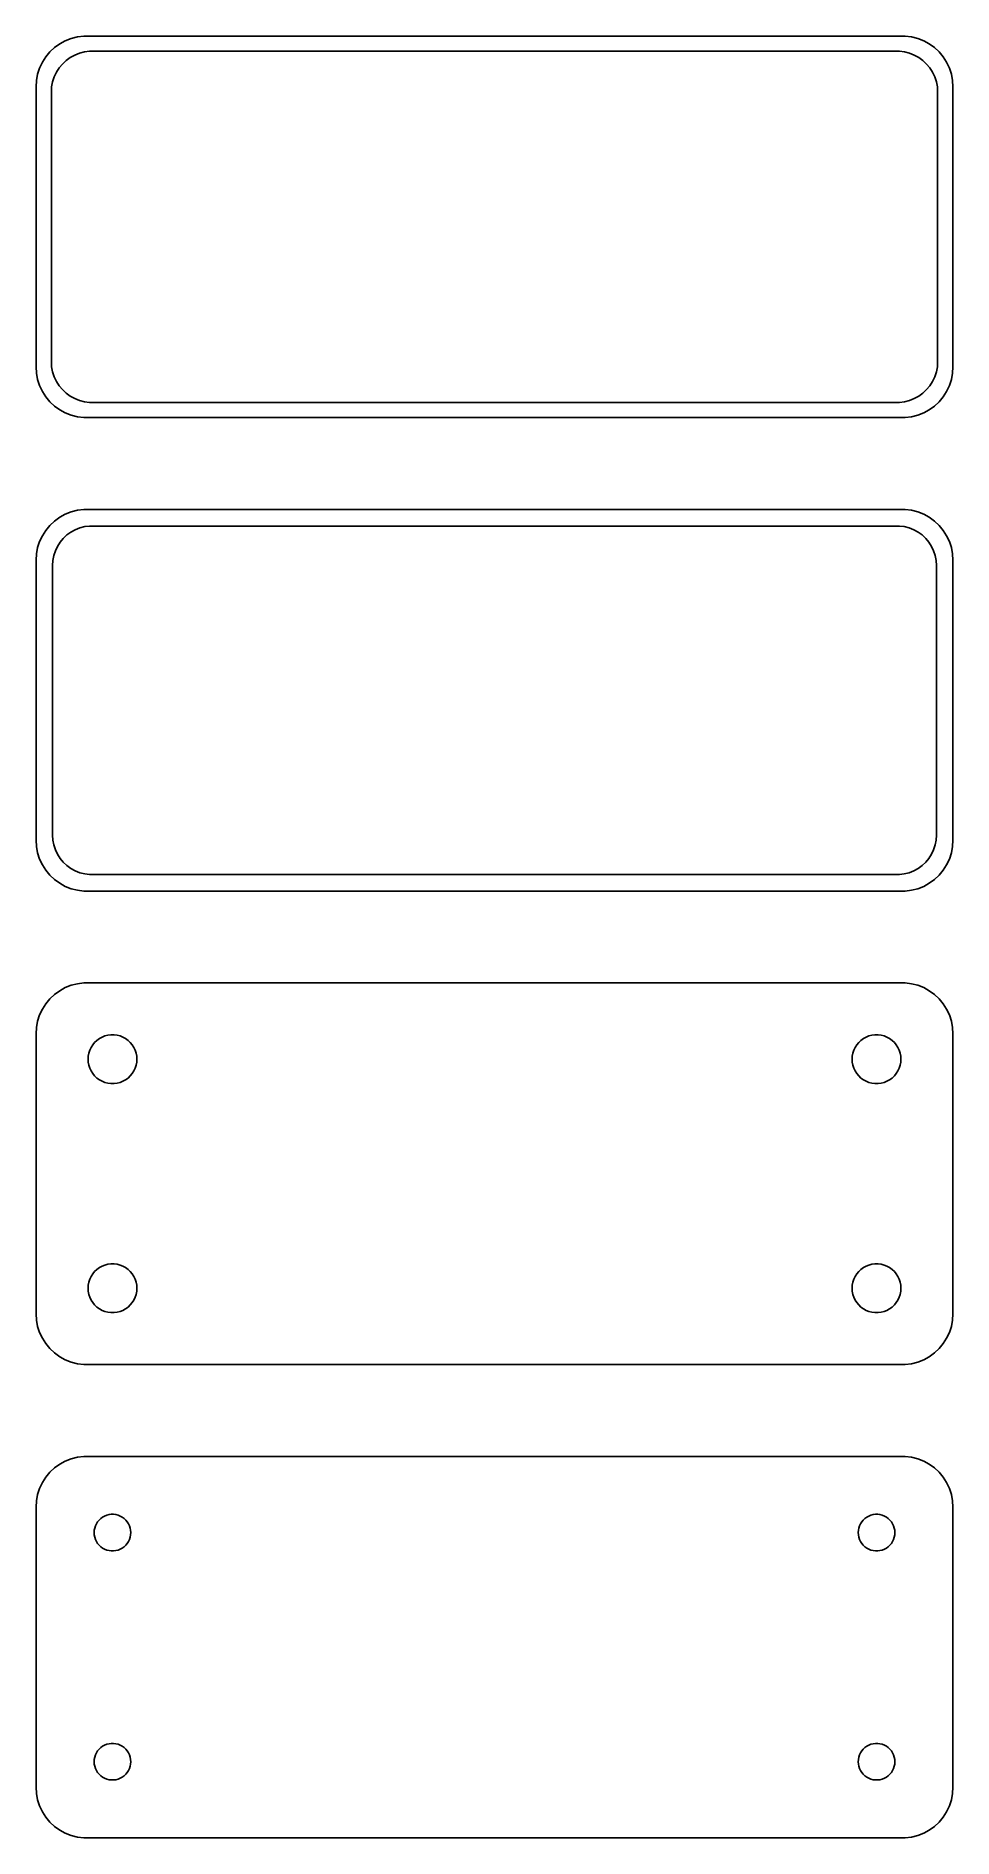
# Model space of a CAD drawing. Header units: metres. Extents: x -45 to 45, y 121 to 298.
import ezdxf

# ---------------------------------------------------------------- set-up
doc = ezdxf.new("R2010")
doc.units = ezdxf.units.M

msp = doc.modelspace()

# ---------------------------------------------------------------- linework, layer by layer
for p, q in [((-41.5451, 297.505), (-42.1289, 297.274)), ((-40.9369, 297.661), (-41.5451, 297.505)), ((-40.3139, 297.74), (-40.9369, 297.661)), ((40.3139, 297.74), (-40.3139, 297.74)), ((40.9369, 297.661), (40.3139, 297.74)), ((41.5451, 297.505), (40.9369, 297.661)), ((42.1289, 297.274), (41.5451, 297.505)), ((-44.0451, 295.689), (-44.3815, 295.159)), ((-43.6448, 296.173), (-44.0451, 295.689)), ((-43.1871, 296.603), (-43.6448, 296.173)), ((-42.6791, 296.972), (-43.1871, 296.603)), ((-42.1289, 297.274), (-42.6791, 296.972)), ((-42.0497, 295.332), (-41.6433, 295.627)), ((-41.6433, 295.627), (-41.2031, 295.869)), ((-41.2031, 295.869), (-40.7361, 296.054)), ((-40.7361, 296.054), (-40.2495, 296.179)), ((-40.2495, 296.179), (-39.7512, 296.242)), ((-39.7512, 296.242), (39.7512, 296.242)), ((39.7512, 296.242), (40.2495, 296.179)), ((40.2495, 296.179), (40.7361, 296.054)), ((40.7361, 296.054), (41.2031, 295.869)), ((41.2031, 295.869), (41.6433, 295.627)), ((41.6433, 295.627), (42.0497, 295.332)), ((42.6791, 296.972), (42.1289, 297.274)), ((43.1871, 296.603), (42.6791, 296.972)), ((43.6448, 296.173), (43.1871, 296.603)), ((44.0451, 295.689), (43.6448, 296.173)), ((44.3815, 295.159), (44.0451, 295.689)), ((-44.8429, 293.993), (-44.9606, 293.377)), ((-44.6489, 294.591), (-44.8429, 293.993)), ((-44.3815, 295.159), (-44.6489, 294.591)), ((-43.2191, 293.722), (-43.0052, 294.177)), ((-43.0052, 294.177), (-42.7361, 294.601)), ((-42.7361, 294.601), (-42.4159, 294.988)), ((-42.4159, 294.988), (-42.0497, 295.332)), ((42.0497, 295.332), (42.4159, 294.988)), ((42.4159, 294.988), (42.7361, 294.601)), ((42.7361, 294.601), (43.0052, 294.177)), ((43.0052, 294.177), (43.2191, 293.722)), ((44.6489, 294.591), (44.3815, 295.159)), ((44.8429, 293.993), (44.6489, 294.591)), ((44.9606, 293.377), (44.8429, 293.993)), ((-44.9606, 293.377), (-45, 292.75)), ((-45, 292.75), (-45, 265.25)), ((-43.5, 292.25), (-43.4685, 292.751)), ((-43.5, 265.75), (-43.5, 292.25)), ((-43.4685, 292.751), (-43.3743, 293.245)), ((-43.3743, 293.245), (-43.2191, 293.722)), ((43.2191, 293.722), (43.3743, 293.245)), ((43.3743, 293.245), (43.4685, 292.751)), ((43.4685, 292.751), (43.5, 292.25)), ((43.5, 292.25), (43.5, 265.75)), ((45, 292.75), (44.9606, 293.377)), ((45, 265.25), (45, 292.75)), ((-43.4685, 265.249), (-43.5, 265.75)), ((43.5, 265.75), (43.4685, 265.249)), ((-45, 265.25), (-44.9606, 264.623)), ((-44.9606, 264.623), (-44.8429, 264.007)), ((-44.8429, 264.007), (-44.6489, 263.409)), ((-43.3743, 264.755), (-43.4685, 265.249)), ((-43.2191, 264.278), (-43.3743, 264.755)), ((-43.0052, 263.823), (-43.2191, 264.278)), ((-42.7361, 263.399), (-43.0052, 263.823)), ((43.0052, 263.823), (42.7361, 263.399)), ((43.2191, 264.278), (43.0052, 263.823)), ((43.3743, 264.755), (43.2191, 264.278)), ((43.4685, 265.249), (43.3743, 264.755)), ((44.6489, 263.409), (44.8429, 264.007)), ((44.8429, 264.007), (44.9606, 264.623)), ((44.9606, 264.623), (45, 265.25)), ((-44.6489, 263.409), (-44.3815, 262.841)), ((-44.3815, 262.841), (-44.0451, 262.311)), ((-44.0451, 262.311), (-43.6448, 261.827)), ((-42.4159, 263.012), (-42.7361, 263.399)), ((-42.0497, 262.668), (-42.4159, 263.012)), ((-41.6433, 262.373), (-42.0497, 262.668)), ((-41.2031, 262.131), (-41.6433, 262.373)), ((-40.7361, 261.946), (-41.2031, 262.131)), ((-40.2495, 261.821), (-40.7361, 261.946)), ((40.7361, 261.946), (40.2495, 261.821)), ((41.2031, 262.131), (40.7361, 261.946)), ((41.6433, 262.373), (41.2031, 262.131)), ((42.0497, 262.668), (41.6433, 262.373)), ((42.4159, 263.012), (42.0497, 262.668)), ((42.7361, 263.399), (42.4159, 263.012)), ((43.6448, 261.827), (44.0451, 262.311)), ((44.0451, 262.311), (44.3815, 262.841)), ((44.3815, 262.841), (44.6489, 263.409)), ((-43.6448, 261.827), (-43.1871, 261.397)), ((-43.1871, 261.397), (-42.6791, 261.028)), ((-42.6791, 261.028), (-42.1289, 260.726)), ((-42.1289, 260.726), (-41.5451, 260.495)), ((-41.5451, 260.495), (-40.9369, 260.339)), ((-40.9369, 260.339), (-40.3139, 260.26)), ((-40.3139, 260.26), (40.3139, 260.26)), ((-39.7512, 261.758), (-40.2495, 261.821)), ((39.7512, 261.758), (-39.7512, 261.758)), ((40.2495, 261.821), (39.7512, 261.758)), ((40.3139, 260.26), (40.9369, 260.339)), ((40.9369, 260.339), (41.5451, 260.495)), ((41.5451, 260.495), (42.1289, 260.726)), ((42.1289, 260.726), (42.6791, 261.028)), ((42.6791, 261.028), (43.1871, 261.397)), ((43.1871, 261.397), (43.6448, 261.827)), ((-43.6448, 249.673), (-44.0451, 249.189)), ((-43.1871, 250.103), (-43.6448, 249.673)), ((-42.6791, 250.472), (-43.1871, 250.103)), ((-42.1289, 250.774), (-42.6791, 250.472)), ((-41.5451, 251.005), (-42.1289, 250.774)), ((-40.9369, 251.161), (-41.5451, 251.005)), ((-40.3139, 251.24), (-40.9369, 251.161)), ((-40.6967, 249.433), (-40.2256, 249.554)), ((40.3139, 251.24), (-40.3139, 251.24)), ((-40.2256, 249.554), (-39.7432, 249.615)), ((-39.7432, 249.615), (39.7432, 249.615)), ((39.7432, 249.615), (40.2256, 249.554)), ((40.2256, 249.554), (40.6967, 249.433)), ((40.9369, 251.161), (40.3139, 251.24)), ((41.5451, 251.005), (40.9369, 251.161)), ((42.1289, 250.774), (41.5451, 251.005)), ((42.6791, 250.472), (42.1289, 250.774)), ((43.1871, 250.103), (42.6791, 250.472)), ((43.6448, 249.673), (43.1871, 250.103)), ((44.0451, 249.189), (43.6448, 249.673)), ((-44.6489, 248.091), (-44.8429, 247.493)), ((-44.3815, 248.659), (-44.6489, 248.091)), ((-44.0451, 249.189), (-44.3815, 248.659)), ((-42.8936, 247.616), (-42.633, 248.026)), ((-42.633, 248.026), (-42.323, 248.401)), ((-42.323, 248.401), (-41.9685, 248.734)), ((-41.9685, 248.734), (-41.5751, 249.02)), ((-41.5751, 249.02), (-41.1489, 249.254)), ((-41.1489, 249.254), (-40.6967, 249.433)), ((40.6967, 249.433), (41.1489, 249.254)), ((41.1489, 249.254), (41.5751, 249.02)), ((41.5751, 249.02), (41.9685, 248.734)), ((41.9685, 248.734), (42.323, 248.401)), ((42.323, 248.401), (42.633, 248.026)), ((42.633, 248.026), (42.8936, 247.616)), ((44.3815, 248.659), (44.0451, 249.189)), ((44.6489, 248.091), (44.3815, 248.659)), ((44.8429, 247.493), (44.6489, 248.091)), ((-44.9606, 246.877), (-45, 246.25)), ((-45, 246.25), (-45, 218.75)), ((-44.8429, 247.493), (-44.9606, 246.877)), ((-43.3726, 245.75), (-43.3421, 246.235)), ((-43.3421, 246.235), (-43.251, 246.713)), ((-43.251, 246.713), (-43.1007, 247.176)), ((-43.1007, 247.176), (-42.8936, 247.616)), ((42.8936, 247.616), (43.1007, 247.176)), ((43.1007, 247.176), (43.251, 246.713)), ((43.251, 246.713), (43.3421, 246.235)), ((43.3421, 246.235), (43.3726, 245.75)), ((44.9606, 246.877), (44.8429, 247.493)), ((45, 246.25), (44.9606, 246.877)), ((45, 218.75), (45, 246.25)), ((-43.3726, 219.25), (-43.3726, 245.75)), ((43.3726, 245.75), (43.3726, 219.25)), ((-45, 218.75), (-44.9606, 218.123)), ((-44.9606, 218.123), (-44.8429, 217.507)), ((-43.3421, 218.765), (-43.3726, 219.25)), ((-43.251, 218.287), (-43.3421, 218.765)), ((-43.1007, 217.824), (-43.251, 218.287)), ((-42.8936, 217.384), (-43.1007, 217.824)), ((43.1007, 217.824), (42.8936, 217.384)), ((43.251, 218.287), (43.1007, 217.824)), ((43.3421, 218.765), (43.251, 218.287)), ((43.3726, 219.25), (43.3421, 218.765)), ((44.8429, 217.507), (44.9606, 218.123)), ((44.9606, 218.123), (45, 218.75)), ((-44.8429, 217.507), (-44.6489, 216.909)), ((-44.6489, 216.909), (-44.3815, 216.341)), ((-44.3815, 216.341), (-44.0451, 215.811)), ((-42.633, 216.974), (-42.8936, 217.384)), ((-42.323, 216.599), (-42.633, 216.974)), ((-41.9685, 216.266), (-42.323, 216.599)), ((-41.5751, 215.98), (-41.9685, 216.266)), ((-41.1489, 215.746), (-41.5751, 215.98)), ((41.5751, 215.98), (41.1489, 215.746)), ((41.9685, 216.266), (41.5751, 215.98)), ((42.323, 216.599), (41.9685, 216.266)), ((42.633, 216.974), (42.323, 216.599)), ((42.8936, 217.384), (42.633, 216.974)), ((44.0451, 215.811), (44.3815, 216.341)), ((44.3815, 216.341), (44.6489, 216.909)), ((44.6489, 216.909), (44.8429, 217.507)), ((-44.0451, 215.811), (-43.6448, 215.327)), ((-43.6448, 215.327), (-43.1871, 214.897)), ((-43.1871, 214.897), (-42.6791, 214.528)), ((-42.6791, 214.528), (-42.1289, 214.226)), ((-42.1289, 214.226), (-41.5451, 213.995)), ((-40.6967, 215.567), (-41.1489, 215.746)), ((-40.2256, 215.446), (-40.6967, 215.567)), ((-39.7432, 215.385), (-40.2256, 215.446)), ((39.7432, 215.385), (-39.7432, 215.385)), ((40.2256, 215.446), (39.7432, 215.385)), ((40.6967, 215.567), (40.2256, 215.446)), ((41.1489, 215.746), (40.6967, 215.567)), ((41.5451, 213.995), (42.1289, 214.226)), ((42.1289, 214.226), (42.6791, 214.528)), ((42.6791, 214.528), (43.1871, 214.897)), ((43.1871, 214.897), (43.6448, 215.327)), ((43.6448, 215.327), (44.0451, 215.811)), ((-41.5451, 213.995), (-40.9369, 213.839)), ((-40.9369, 213.839), (-40.3139, 213.76)), ((-40.3139, 213.76), (40.3139, 213.76)), ((40.3139, 213.76), (40.9369, 213.839)), ((40.9369, 213.839), (41.5451, 213.995)), ((-43.1871, 203.603), (-43.6448, 203.173)), ((-42.6791, 203.972), (-43.1871, 203.603)), ((-42.1289, 204.274), (-42.6791, 203.972)), ((-41.5451, 204.505), (-42.1289, 204.274)), ((-40.9369, 204.661), (-41.5451, 204.505)), ((-40.3139, 204.74), (-40.9369, 204.661)), ((40.3139, 204.74), (-40.3139, 204.74)), ((40.9369, 204.661), (40.3139, 204.74)), ((41.5451, 204.505), (40.9369, 204.661)), ((42.1289, 204.274), (41.5451, 204.505)), ((42.6791, 203.972), (42.1289, 204.274)), ((43.1871, 203.603), (42.6791, 203.972)), ((43.6448, 203.173), (43.1871, 203.603)), ((-44.3815, 202.159), (-44.6489, 201.591)), ((-44.0451, 202.689), (-44.3815, 202.159)), ((-43.6448, 203.173), (-44.0451, 202.689)), ((44.0451, 202.689), (43.6448, 203.173)), ((44.3815, 202.159), (44.0451, 202.689)), ((44.6489, 201.591), (44.3815, 202.159)), ((-44.9606, 200.377), (-45, 199.75)), ((-44.8429, 200.993), (-44.9606, 200.377)), ((-44.6489, 201.591), (-44.8429, 200.993)), ((44.8429, 200.993), (44.6489, 201.591)), ((44.9606, 200.377), (44.8429, 200.993)), ((45, 199.75), (44.9606, 200.377)), ((-45, 199.75), (-45, 172.25)), ((-39.7315, 198.133), (-39.6031, 198.406)), ((-39.6031, 198.406), (-39.4416, 198.661)), ((-39.4416, 198.661), (-39.2495, 198.893)), ((-39.2495, 198.893), (-39.0298, 199.099)), ((-39.0298, 199.099), (-38.786, 199.276)), ((-38.786, 199.276), (-38.5219, 199.422)), ((-38.5219, 199.422), (-38.2416, 199.533)), ((-38.2416, 199.533), (-37.9497, 199.607)), ((-37.9497, 199.607), (-37.6507, 199.645)), ((-37.6507, 199.645), (-37.3493, 199.645)), ((-37.3493, 199.645), (-37.0503, 199.607)), ((-37.0503, 199.607), (-36.7584, 199.533)), ((-36.7584, 199.533), (-36.4781, 199.422)), ((-36.4781, 199.422), (-36.214, 199.276)), ((-36.214, 199.276), (-35.9702, 199.099)), ((-35.9702, 199.099), (-35.7505, 198.893)), ((-35.7505, 198.893), (-35.5583, 198.661)), ((-35.5583, 198.661), (-35.3969, 198.406)), ((-35.3969, 198.406), (-35.2685, 198.133)), ((35.2685, 198.133), (35.3969, 198.406)), ((35.3969, 198.406), (35.5583, 198.661)), ((35.5583, 198.661), (35.7505, 198.893)), ((35.7505, 198.893), (35.9702, 199.099)), ((35.9702, 199.099), (36.214, 199.276)), ((36.214, 199.276), (36.4781, 199.422)), ((36.4781, 199.422), (36.7584, 199.533)), ((36.7584, 199.533), (37.0503, 199.607)), ((37.0503, 199.607), (37.3493, 199.645)), ((37.3493, 199.645), (37.6507, 199.645)), ((37.6507, 199.645), (37.9497, 199.607)), ((37.9497, 199.607), (38.2416, 199.533)), ((38.2416, 199.533), (38.5219, 199.422)), ((38.5219, 199.422), (38.786, 199.276)), ((38.786, 199.276), (39.0298, 199.099)), ((39.0298, 199.099), (39.2495, 198.893)), ((39.2495, 198.893), (39.4416, 198.661)), ((39.4416, 198.661), (39.6031, 198.406)), ((39.6031, 198.406), (39.7315, 198.133)), ((45, 172.25), (45, 199.75)), ((-39.9, 197.25), (-39.8811, 197.551)), ((-39.8811, 196.949), (-39.9, 197.25)), ((-39.8811, 197.551), (-39.8246, 197.847)), ((-39.8246, 196.653), (-39.8811, 196.949)), ((-39.8246, 197.847), (-39.7315, 198.133)), ((-39.7315, 196.367), (-39.8246, 196.653)), ((-35.2685, 198.133), (-35.1754, 197.847)), ((-35.1754, 196.653), (-35.2685, 196.367)), ((-35.1754, 197.847), (-35.1189, 197.551)), ((-35.1189, 196.949), (-35.1754, 196.653)), ((-35.1189, 197.551), (-35.1, 197.25)), ((-35.1, 197.25), (-35.1189, 196.949)), ((35.1, 197.25), (35.1189, 197.551)), ((35.1189, 196.949), (35.1, 197.25)), ((35.1189, 197.551), (35.1754, 197.847)), ((35.1754, 196.653), (35.1189, 196.949)), ((35.1754, 197.847), (35.2685, 198.133)), ((35.2685, 196.367), (35.1754, 196.653)), ((39.7315, 198.133), (39.8246, 197.847)), ((39.8246, 196.653), (39.7315, 196.367)), ((39.8246, 197.847), (39.8811, 197.551)), ((39.8811, 196.949), (39.8246, 196.653)), ((39.8811, 197.551), (39.9, 197.25)), ((39.9, 197.25), (39.8811, 196.949)), ((-39.6031, 196.094), (-39.7315, 196.367)), ((-39.4416, 195.839), (-39.6031, 196.094)), ((-39.2495, 195.607), (-39.4416, 195.839)), ((-39.0298, 195.401), (-39.2495, 195.607)), ((-38.786, 195.224), (-39.0298, 195.401)), ((-38.5219, 195.078), (-38.786, 195.224)), ((-38.2416, 194.967), (-38.5219, 195.078)), ((-37.9497, 194.893), (-38.2416, 194.967)), ((-37.6507, 194.855), (-37.9497, 194.893)), ((-37.3493, 194.855), (-37.6507, 194.855)), ((-37.0503, 194.893), (-37.3493, 194.855)), ((-36.7584, 194.967), (-37.0503, 194.893)), ((-36.4781, 195.078), (-36.7584, 194.967)), ((-36.214, 195.224), (-36.4781, 195.078)), ((-35.9702, 195.401), (-36.214, 195.224)), ((-35.7505, 195.607), (-35.9702, 195.401)), ((-35.5583, 195.839), (-35.7505, 195.607)), ((-35.3969, 196.094), (-35.5583, 195.839)), ((-35.2685, 196.367), (-35.3969, 196.094)), ((35.3969, 196.094), (35.2685, 196.367)), ((35.5583, 195.839), (35.3969, 196.094)), ((35.7505, 195.607), (35.5583, 195.839)), ((35.9702, 195.401), (35.7505, 195.607)), ((36.214, 195.224), (35.9702, 195.401)), ((36.4781, 195.078), (36.214, 195.224)), ((36.7584, 194.967), (36.4781, 195.078)), ((37.0503, 194.893), (36.7584, 194.967)), ((37.3493, 194.855), (37.0503, 194.893)), ((37.6507, 194.855), (37.3493, 194.855)), ((37.9497, 194.893), (37.6507, 194.855)), ((38.2416, 194.967), (37.9497, 194.893)), ((38.5219, 195.078), (38.2416, 194.967)), ((38.786, 195.224), (38.5219, 195.078)), ((39.0298, 195.401), (38.786, 195.224)), ((39.2495, 195.607), (39.0298, 195.401)), ((39.4416, 195.839), (39.2495, 195.607)), ((39.6031, 196.094), (39.4416, 195.839)), ((39.7315, 196.367), (39.6031, 196.094)), ((-38.5219, 176.922), (-38.2416, 177.033)), ((-38.2416, 177.033), (-37.9497, 177.107)), ((-37.9497, 177.107), (-37.6507, 177.145)), ((-37.6507, 177.145), (-37.3493, 177.145)), ((-37.3493, 177.145), (-37.0503, 177.107)), ((-37.0503, 177.107), (-36.7584, 177.033)), ((-36.7584, 177.033), (-36.4781, 176.922)), ((36.4781, 176.922), (36.7584, 177.033)), ((36.7584, 177.033), (37.0503, 177.107)), ((37.0503, 177.107), (37.3493, 177.145)), ((37.3493, 177.145), (37.6507, 177.145)), ((37.6507, 177.145), (37.9497, 177.107)), ((37.9497, 177.107), (38.2416, 177.033)), ((38.2416, 177.033), (38.5219, 176.922)), ((-39.8811, 175.051), (-39.8246, 175.347)), ((-39.8246, 175.347), (-39.7315, 175.633)), ((-39.7315, 175.633), (-39.6031, 175.906)), ((-39.6031, 175.906), (-39.4416, 176.161)), ((-39.4416, 176.161), (-39.2495, 176.393)), ((-39.2495, 176.393), (-39.0298, 176.599)), ((-39.0298, 176.599), (-38.786, 176.776)), ((-38.786, 176.776), (-38.5219, 176.922)), ((-36.4781, 176.922), (-36.214, 176.776)), ((-36.214, 176.776), (-35.9702, 176.599)), ((-35.9702, 176.599), (-35.7505, 176.393)), ((-35.7505, 176.393), (-35.5583, 176.161)), ((-35.5583, 176.161), (-35.3969, 175.906)), ((-35.3969, 175.906), (-35.2685, 175.633)), ((-35.2685, 175.633), (-35.1754, 175.347)), ((-35.1754, 175.347), (-35.1189, 175.051)), ((35.1189, 175.051), (35.1754, 175.347)), ((35.1754, 175.347), (35.2685, 175.633)), ((35.2685, 175.633), (35.3969, 175.906)), ((35.3969, 175.906), (35.5583, 176.161)), ((35.5583, 176.161), (35.7505, 176.393)), ((35.7505, 176.393), (35.9702, 176.599)), ((35.9702, 176.599), (36.214, 176.776)), ((36.214, 176.776), (36.4781, 176.922)), ((38.5219, 176.922), (38.786, 176.776)), ((38.786, 176.776), (39.0298, 176.599)), ((39.0298, 176.599), (39.2495, 176.393)), ((39.2495, 176.393), (39.4416, 176.161)), ((39.4416, 176.161), (39.6031, 175.906)), ((39.6031, 175.906), (39.7315, 175.633)), ((39.7315, 175.633), (39.8246, 175.347)), ((39.8246, 175.347), (39.8811, 175.051)), ((-39.9, 174.75), (-39.8811, 175.051)), ((-39.8811, 174.449), (-39.9, 174.75)), ((-39.8246, 174.153), (-39.8811, 174.449)), ((-39.7315, 173.867), (-39.8246, 174.153)), ((-39.6031, 173.594), (-39.7315, 173.867)), ((-39.4416, 173.339), (-39.6031, 173.594)), ((-35.3969, 173.594), (-35.5583, 173.339)), ((-35.2685, 173.867), (-35.3969, 173.594)), ((-35.1754, 174.153), (-35.2685, 173.867)), ((-35.1189, 174.449), (-35.1754, 174.153)), ((-35.1189, 175.051), (-35.1, 174.75)), ((-35.1, 174.75), (-35.1189, 174.449)), ((35.1, 174.75), (35.1189, 175.051)), ((35.1189, 174.449), (35.1, 174.75)), ((35.1754, 174.153), (35.1189, 174.449)), ((35.2685, 173.867), (35.1754, 174.153)), ((35.3969, 173.594), (35.2685, 173.867)), ((35.5583, 173.339), (35.3969, 173.594)), ((39.6031, 173.594), (39.4416, 173.339)), ((39.7315, 173.867), (39.6031, 173.594)), ((39.8246, 174.153), (39.7315, 173.867)), ((39.8811, 174.449), (39.8246, 174.153)), ((39.8811, 175.051), (39.9, 174.75)), ((39.9, 174.75), (39.8811, 174.449)), ((-45, 172.25), (-44.9606, 171.623)), ((-39.2495, 173.107), (-39.4416, 173.339)), ((-39.0298, 172.901), (-39.2495, 173.107)), ((-38.786, 172.724), (-39.0298, 172.901)), ((-38.5219, 172.578), (-38.786, 172.724)), ((-38.2416, 172.467), (-38.5219, 172.578)), ((-37.9497, 172.393), (-38.2416, 172.467)), ((-37.6507, 172.355), (-37.9497, 172.393)), ((-37.3493, 172.355), (-37.6507, 172.355)), ((-37.0503, 172.393), (-37.3493, 172.355)), ((-36.7584, 172.467), (-37.0503, 172.393)), ((-36.4781, 172.578), (-36.7584, 172.467)), ((-36.214, 172.724), (-36.4781, 172.578)), ((-35.9702, 172.901), (-36.214, 172.724)), ((-35.7505, 173.107), (-35.9702, 172.901)), ((-35.5583, 173.339), (-35.7505, 173.107)), ((35.7505, 173.107), (35.5583, 173.339)), ((35.9702, 172.901), (35.7505, 173.107)), ((36.214, 172.724), (35.9702, 172.901)), ((36.4781, 172.578), (36.214, 172.724)), ((36.7584, 172.467), (36.4781, 172.578)), ((37.0503, 172.393), (36.7584, 172.467)), ((37.3493, 172.355), (37.0503, 172.393)), ((37.6507, 172.355), (37.3493, 172.355)), ((37.9497, 172.393), (37.6507, 172.355)), ((38.2416, 172.467), (37.9497, 172.393)), ((38.5219, 172.578), (38.2416, 172.467)), ((38.786, 172.724), (38.5219, 172.578)), ((39.0298, 172.901), (38.786, 172.724)), ((39.2495, 173.107), (39.0298, 172.901)), ((39.4416, 173.339), (39.2495, 173.107)), ((44.9606, 171.623), (45, 172.25)), ((-44.9606, 171.623), (-44.8429, 171.007)), ((-44.8429, 171.007), (-44.6489, 170.409)), ((-44.6489, 170.409), (-44.3815, 169.841)), ((44.3815, 169.841), (44.6489, 170.409)), ((44.6489, 170.409), (44.8429, 171.007)), ((44.8429, 171.007), (44.9606, 171.623)), ((-44.3815, 169.841), (-44.0451, 169.311)), ((-44.0451, 169.311), (-43.6448, 168.827)), ((-43.6448, 168.827), (-43.1871, 168.397)), ((-43.1871, 168.397), (-42.6791, 168.028)), ((42.6791, 168.028), (43.1871, 168.397)), ((43.1871, 168.397), (43.6448, 168.827)), ((43.6448, 168.827), (44.0451, 169.311)), ((44.0451, 169.311), (44.3815, 169.841)), ((-42.6791, 168.028), (-42.1289, 167.726)), ((-42.1289, 167.726), (-41.5451, 167.495)), ((-41.5451, 167.495), (-40.9369, 167.339)), ((-40.9369, 167.339), (-40.3139, 167.26)), ((-40.3139, 167.26), (40.3139, 167.26)), ((40.3139, 167.26), (40.9369, 167.339)), ((40.9369, 167.339), (41.5451, 167.495)), ((41.5451, 167.495), (42.1289, 167.726)), ((42.1289, 167.726), (42.6791, 168.028)), ((-42.1289, 157.774), (-42.6791, 157.472)), ((-41.5451, 158.005), (-42.1289, 157.774)), ((-40.9369, 158.161), (-41.5451, 158.005)), ((-40.3139, 158.24), (-40.9369, 158.161)), ((40.3139, 158.24), (-40.3139, 158.24)), ((40.9369, 158.161), (40.3139, 158.24)), ((41.5451, 158.005), (40.9369, 158.161)), ((42.1289, 157.774), (41.5451, 158.005)), ((42.6791, 157.472), (42.1289, 157.774)), ((-44.0451, 156.189), (-44.3815, 155.659)), ((-43.6448, 156.673), (-44.0451, 156.189)), ((-43.1871, 157.103), (-43.6448, 156.673)), ((-42.6791, 157.472), (-43.1871, 157.103)), ((43.1871, 157.103), (42.6791, 157.472)), ((43.6448, 156.673), (43.1871, 157.103)), ((44.0451, 156.189), (43.6448, 156.673)), ((44.3815, 155.659), (44.0451, 156.189)), ((-44.8429, 154.493), (-44.9606, 153.877)), ((-44.6489, 155.091), (-44.8429, 154.493)), ((-44.3815, 155.659), (-44.6489, 155.091)), ((44.6489, 155.091), (44.3815, 155.659)), ((44.8429, 154.493), (44.6489, 155.091)), ((44.9606, 153.877), (44.8429, 154.493)), ((-44.9606, 153.877), (-45, 153.25)), ((-45, 153.25), (-45, 125.75)), ((-38.6474, 152.137), (-38.4645, 152.27)), ((-38.4645, 152.27), (-38.2664, 152.379)), ((-38.2664, 152.379), (-38.0562, 152.462)), ((-38.0562, 152.462), (-37.8373, 152.518)), ((-37.8373, 152.518), (-37.613, 152.546)), ((-37.613, 152.546), (-37.387, 152.546)), ((-37.387, 152.546), (-37.1627, 152.518)), ((-37.1627, 152.518), (-36.9438, 152.462)), ((-36.9438, 152.462), (-36.7336, 152.379)), ((-36.7336, 152.379), (-36.5355, 152.27)), ((-36.5355, 152.27), (-36.3526, 152.137)), ((36.3526, 152.137), (36.5355, 152.27)), ((36.5355, 152.27), (36.7336, 152.379)), ((36.7336, 152.379), (36.9438, 152.462)), ((36.9438, 152.462), (37.1627, 152.518)), ((37.1627, 152.518), (37.387, 152.546)), ((37.387, 152.546), (37.613, 152.546)), ((37.613, 152.546), (37.8373, 152.518)), ((37.8373, 152.518), (38.0562, 152.462)), ((38.0562, 152.462), (38.2664, 152.379)), ((38.2664, 152.379), (38.4645, 152.27)), ((38.4645, 152.27), (38.6474, 152.137)), ((45, 153.25), (44.9606, 153.877)), ((45, 125.75), (45, 153.25)), ((-39.3, 150.75), (-39.2858, 150.976)), ((-39.2858, 150.524), (-39.3, 150.75)), ((-39.2858, 150.976), (-39.2434, 151.198)), ((-39.2434, 150.302), (-39.2858, 150.524)), ((-39.2434, 151.198), (-39.1736, 151.413)), ((-39.1736, 151.413), (-39.0773, 151.617)), ((-39.0773, 151.617), (-38.9562, 151.808)), ((-38.9562, 151.808), (-38.8121, 151.982)), ((-38.8121, 151.982), (-38.6474, 152.137)), ((-36.3526, 152.137), (-36.1879, 151.982)), ((-36.1879, 151.982), (-36.0438, 151.808)), ((-36.0438, 151.808), (-35.9226, 151.617)), ((-35.9226, 151.617), (-35.8264, 151.413)), ((-35.8264, 151.413), (-35.7565, 151.198)), ((-35.7565, 151.198), (-35.7142, 150.976)), ((-35.7142, 150.524), (-35.7565, 150.302)), ((-35.7142, 150.976), (-35.7, 150.75)), ((-35.7, 150.75), (-35.7142, 150.524)), ((35.7, 150.75), (35.7142, 150.976)), ((35.7142, 150.524), (35.7, 150.75)), ((35.7142, 150.976), (35.7565, 151.198)), ((35.7565, 150.302), (35.7142, 150.524)), ((35.7565, 151.198), (35.8264, 151.413)), ((35.8264, 151.413), (35.9226, 151.617)), ((35.9226, 151.617), (36.0438, 151.808)), ((36.0438, 151.808), (36.1879, 151.982)), ((36.1879, 151.982), (36.3526, 152.137)), ((38.6474, 152.137), (38.8121, 151.982)), ((38.8121, 151.982), (38.9562, 151.808)), ((38.9562, 151.808), (39.0773, 151.617)), ((39.0773, 151.617), (39.1736, 151.413)), ((39.1736, 151.413), (39.2434, 151.198)), ((39.2434, 151.198), (39.2858, 150.976)), ((39.2858, 150.524), (39.2434, 150.302)), ((39.2858, 150.976), (39.3, 150.75)), ((39.3, 150.75), (39.2858, 150.524)), ((-39.1736, 150.087), (-39.2434, 150.302)), ((-39.0773, 149.883), (-39.1736, 150.087)), ((-38.9562, 149.692), (-39.0773, 149.883)), ((-38.8121, 149.518), (-38.9562, 149.692)), ((-38.6474, 149.363), (-38.8121, 149.518)), ((-38.4645, 149.23), (-38.6474, 149.363)), ((-38.2664, 149.121), (-38.4645, 149.23)), ((-38.0562, 149.038), (-38.2664, 149.121)), ((-37.8373, 148.982), (-38.0562, 149.038)), ((-37.613, 148.954), (-37.8373, 148.982)), ((-37.387, 148.954), (-37.613, 148.954)), ((-37.1627, 148.982), (-37.387, 148.954)), ((-36.9438, 149.038), (-37.1627, 148.982)), ((-36.7336, 149.121), (-36.9438, 149.038)), ((-36.5355, 149.23), (-36.7336, 149.121)), ((-36.3526, 149.363), (-36.5355, 149.23)), ((-36.1879, 149.518), (-36.3526, 149.363)), ((-36.0438, 149.692), (-36.1879, 149.518)), ((-35.9226, 149.883), (-36.0438, 149.692)), ((-35.8264, 150.087), (-35.9226, 149.883)), ((-35.7565, 150.302), (-35.8264, 150.087)), ((35.8264, 150.087), (35.7565, 150.302)), ((35.9226, 149.883), (35.8264, 150.087)), ((36.0438, 149.692), (35.9226, 149.883)), ((36.1879, 149.518), (36.0438, 149.692)), ((36.3526, 149.363), (36.1879, 149.518)), ((36.5355, 149.23), (36.3526, 149.363)), ((36.7336, 149.121), (36.5355, 149.23)), ((36.9438, 149.038), (36.7336, 149.121)), ((37.1627, 148.982), (36.9438, 149.038)), ((37.387, 148.954), (37.1627, 148.982)), ((37.613, 148.954), (37.387, 148.954)), ((37.8373, 148.982), (37.613, 148.954)), ((38.0562, 149.038), (37.8373, 148.982)), ((38.2664, 149.121), (38.0562, 149.038)), ((38.4645, 149.23), (38.2664, 149.121)), ((38.6474, 149.363), (38.4645, 149.23)), ((38.8121, 149.518), (38.6474, 149.363)), ((38.9562, 149.692), (38.8121, 149.518)), ((39.0773, 149.883), (38.9562, 149.692)), ((39.1736, 150.087), (39.0773, 149.883)), ((39.2434, 150.302), (39.1736, 150.087)), ((-39.0773, 129.117), (-38.9562, 129.308)), ((-38.9562, 129.308), (-38.8121, 129.482)), ((-38.8121, 129.482), (-38.6474, 129.637)), ((-38.6474, 129.637), (-38.4645, 129.77)), ((-38.4645, 129.77), (-38.2664, 129.879)), ((-38.2664, 129.879), (-38.0562, 129.962)), ((-38.0562, 129.962), (-37.8373, 130.018)), ((-37.8373, 130.018), (-37.613, 130.046)), ((-37.613, 130.046), (-37.387, 130.046)), ((-37.387, 130.046), (-37.1627, 130.018)), ((-37.1627, 130.018), (-36.9438, 129.962)), ((-36.9438, 129.962), (-36.7336, 129.879)), ((-36.7336, 129.879), (-36.5355, 129.77)), ((-36.5355, 129.77), (-36.3526, 129.637)), ((-36.3526, 129.637), (-36.1879, 129.482)), ((-36.1879, 129.482), (-36.0438, 129.308)), ((-36.0438, 129.308), (-35.9226, 129.117)), ((35.9226, 129.117), (36.0438, 129.308)), ((36.0438, 129.308), (36.1879, 129.482)), ((36.1879, 129.482), (36.3526, 129.637)), ((36.3526, 129.637), (36.5355, 129.77)), ((36.5355, 129.77), (36.7336, 129.879)), ((36.7336, 129.879), (36.9438, 129.962)), ((36.9438, 129.962), (37.1627, 130.018)), ((37.1627, 130.018), (37.387, 130.046)), ((37.387, 130.046), (37.613, 130.046)), ((37.613, 130.046), (37.8373, 130.018)), ((37.8373, 130.018), (38.0562, 129.962)), ((38.0562, 129.962), (38.2664, 129.879)), ((38.2664, 129.879), (38.4645, 129.77)), ((38.4645, 129.77), (38.6474, 129.637)), ((38.6474, 129.637), (38.8121, 129.482)), ((38.8121, 129.482), (38.9562, 129.308)), ((38.9562, 129.308), (39.0773, 129.117)), ((-39.3, 128.25), (-39.2858, 128.476)), ((-39.2858, 128.024), (-39.3, 128.25)), ((-39.2858, 128.476), (-39.2434, 128.698)), ((-39.2434, 127.802), (-39.2858, 128.024)), ((-39.2434, 128.698), (-39.1736, 128.913)), ((-39.1736, 127.587), (-39.2434, 127.802)), ((-39.1736, 128.913), (-39.0773, 129.117)), ((-39.0773, 127.383), (-39.1736, 127.587)), ((-35.9226, 129.117), (-35.8264, 128.913)), ((-35.8264, 127.587), (-35.9226, 127.383)), ((-35.8264, 128.913), (-35.7565, 128.698)), ((-35.7565, 127.802), (-35.8264, 127.587)), ((-35.7565, 128.698), (-35.7142, 128.476)), ((-35.7142, 128.024), (-35.7565, 127.802)), ((-35.7142, 128.476), (-35.7, 128.25)), ((-35.7, 128.25), (-35.7142, 128.024)), ((35.7, 128.25), (35.7142, 128.476)), ((35.7142, 128.024), (35.7, 128.25)), ((35.7142, 128.476), (35.7565, 128.698)), ((35.7565, 127.802), (35.7142, 128.024)), ((35.7565, 128.698), (35.8264, 128.913)), ((35.8264, 127.587), (35.7565, 127.802)), ((35.8264, 128.913), (35.9226, 129.117)), ((35.9226, 127.383), (35.8264, 127.587)), ((39.0773, 129.117), (39.1736, 128.913)), ((39.1736, 127.587), (39.0773, 127.383)), ((39.1736, 128.913), (39.2434, 128.698)), ((39.2434, 127.802), (39.1736, 127.587)), ((39.2434, 128.698), (39.2858, 128.476)), ((39.2858, 128.024), (39.2434, 127.802)), ((39.2858, 128.476), (39.3, 128.25)), ((39.3, 128.25), (39.2858, 128.024)), ((-45, 125.75), (-44.9606, 125.123)), ((-38.9562, 127.192), (-39.0773, 127.383)), ((-38.8121, 127.018), (-38.9562, 127.192)), ((-38.6474, 126.863), (-38.8121, 127.018)), ((-38.4645, 126.73), (-38.6474, 126.863)), ((-38.2664, 126.621), (-38.4645, 126.73)), ((-38.0562, 126.538), (-38.2664, 126.621)), ((-37.8373, 126.482), (-38.0562, 126.538)), ((-37.613, 126.454), (-37.8373, 126.482)), ((-37.387, 126.454), (-37.613, 126.454)), ((-37.1627, 126.482), (-37.387, 126.454)), ((-36.9438, 126.538), (-37.1627, 126.482)), ((-36.7336, 126.621), (-36.9438, 126.538)), ((-36.5355, 126.73), (-36.7336, 126.621)), ((-36.3526, 126.863), (-36.5355, 126.73)), ((-36.1879, 127.018), (-36.3526, 126.863)), ((-36.0438, 127.192), (-36.1879, 127.018)), ((-35.9226, 127.383), (-36.0438, 127.192)), ((36.0438, 127.192), (35.9226, 127.383)), ((36.1879, 127.018), (36.0438, 127.192)), ((36.3526, 126.863), (36.1879, 127.018)), ((36.5355, 126.73), (36.3526, 126.863)), ((36.7336, 126.621), (36.5355, 126.73)), ((36.9438, 126.538), (36.7336, 126.621)), ((37.1627, 126.482), (36.9438, 126.538)), ((37.387, 126.454), (37.1627, 126.482)), ((37.613, 126.454), (37.387, 126.454)), ((37.8373, 126.482), (37.613, 126.454)), ((38.0562, 126.538), (37.8373, 126.482)), ((38.2664, 126.621), (38.0562, 126.538)), ((38.4645, 126.73), (38.2664, 126.621)), ((38.6474, 126.863), (38.4645, 126.73)), ((38.8121, 127.018), (38.6474, 126.863)), ((38.9562, 127.192), (38.8121, 127.018)), ((39.0773, 127.383), (38.9562, 127.192)), ((44.9606, 125.123), (45, 125.75)), ((-44.9606, 125.123), (-44.8429, 124.507)), ((-44.8429, 124.507), (-44.6489, 123.909)), ((-44.6489, 123.909), (-44.3815, 123.341)), ((44.3815, 123.341), (44.6489, 123.909)), ((44.6489, 123.909), (44.8429, 124.507)), ((44.8429, 124.507), (44.9606, 125.123)), ((-44.3815, 123.341), (-44.0451, 122.811)), ((-44.0451, 122.811), (-43.6448, 122.327)), ((-43.6448, 122.327), (-43.1871, 121.897)), ((43.1871, 121.897), (43.6448, 122.327)), ((43.6448, 122.327), (44.0451, 122.811)), ((44.0451, 122.811), (44.3815, 123.341)), ((-43.1871, 121.897), (-42.6791, 121.528)), ((-42.6791, 121.528), (-42.1289, 121.226)), ((-42.1289, 121.226), (-41.5451, 120.995)), ((-41.5451, 120.995), (-40.9369, 120.839)), ((-40.9369, 120.839), (-40.3139, 120.76)), ((-40.3139, 120.76), (40.3139, 120.76)), ((40.3139, 120.76), (40.9369, 120.839)), ((40.9369, 120.839), (41.5451, 120.995)), ((41.5451, 120.995), (42.1289, 121.226)), ((42.1289, 121.226), (42.6791, 121.528)), ((42.6791, 121.528), (43.1871, 121.897))]:
    msp.add_line(p, q)

doc.saveas('drawing.dxf')
